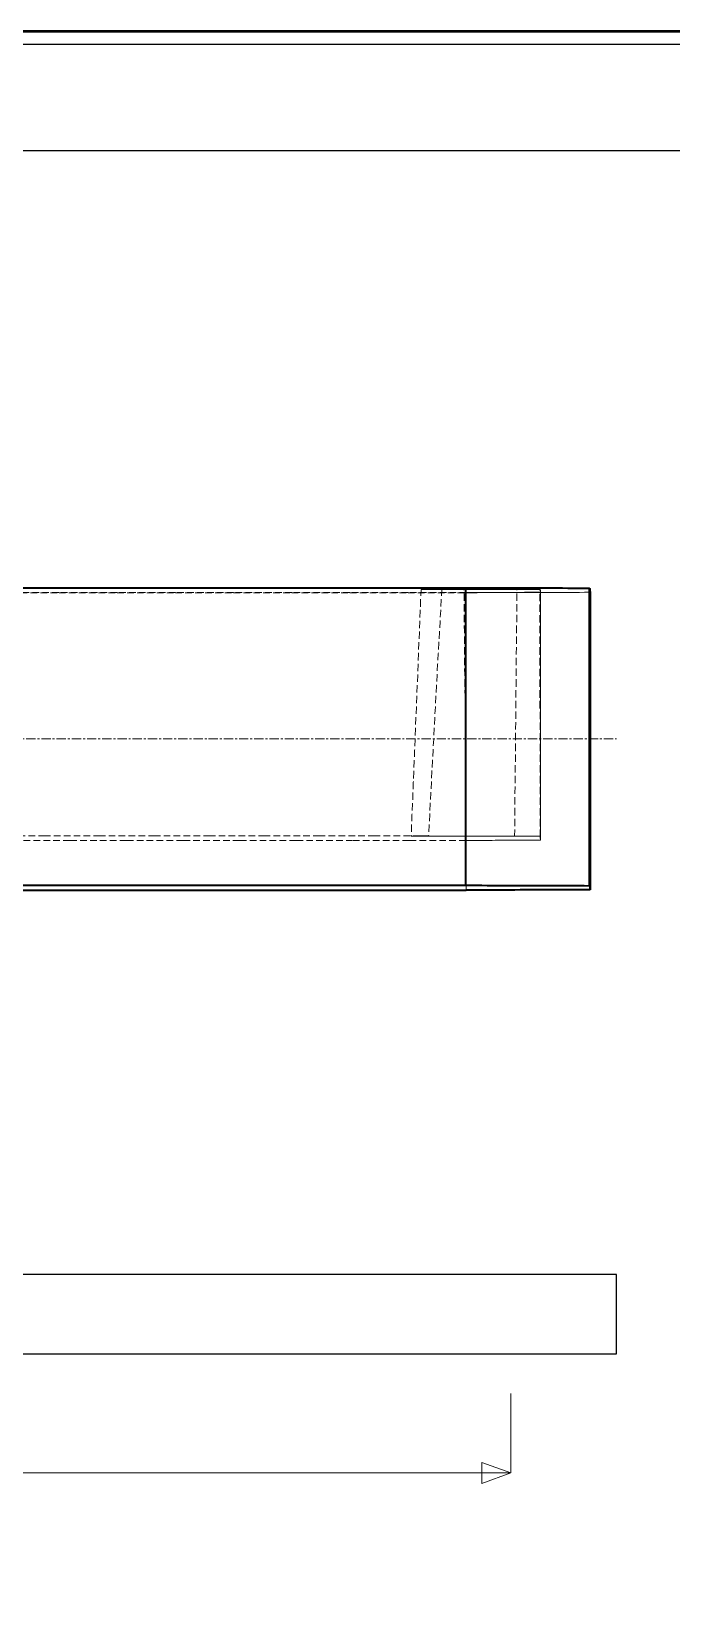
# Model space of a CAD drawing. Header units: millimetres. Extents: x 10 to 410, y 10 to 287.
# Drawn here: x 95.7 to 144.2, y 168.3 to 287 of the extents above; entities that cross this region are included whole.
import ezdxf

# ---------------------------------------------------------------- set-up
doc = ezdxf.new("R2010")
doc.units = ezdxf.units.MM
doc.linetypes.add('CENTER', pattern=[1.15, 0.7, -0.15, 0.15, -0.15])
doc.linetypes.add('DASHED', pattern=[0.75, 0.5, -0.25])
for name, color, linetype, lineweight in [('BORDER', 7, 'CONTINUOUS', 50), ('CENTER', 4, 'CENTER', 13), ('DIMENSION', 2, 'CONTINUOUS', 18), ('HIDDEN', 8, 'DASHED', 18), ('TITLE_BLOCK', 7, 'CONTINUOUS', 25), ('VISIBLE', 7, 'CONTINUOUS', 35)]:
    doc.layers.add(name, color=color, linetype=linetype, lineweight=lineweight)

msp = doc.modelspace()

# ---------------------------------------------------------------- linework, layer by layer
at = {"layer": 'BORDER'}
msp.add_lwpolyline([(10, 10), (410, 10), (410, 287), (10, 287)], close=True, dxfattribs=at)
at = {"layer": 'CENTER'}
msp.add_line((16, 233.5), (140, 233.5), dxfattribs=at)
at = {"layer": 'DIMENSION'}
for p in [(132, 184), (20, 178)]:
    msp.add_line(p, (132, 178), dxfattribs=at)
msp.add_lwpolyline([(132, 178), (129.8, 177.2), (129.8, 178.8)], close=True, dxfattribs=at)
at = {"layer": 'HIDDEN'}
for points in [[(128.59, 244.92), (124.19, 244.92), (119.79, 244.92), (115.39, 244.92), (110.99, 244.92), (106.58, 244.92), (102.18, 244.92), (97.78, 244.92), (93.38, 244.92), (88.98, 244.92), (84.58, 244.92), (80.18, 244.92), (75.78, 244.92), (71.38, 244.92), (66.98, 244.92), (62.58, 244.92), (58.18, 244.92), (53.77, 244.92), (49.37, 244.92), (44.97, 244.92), (40.57, 244.92), (36.17, 244.92), (31.77, 244.92), (27.37, 244.92)], [(125.22, 244.81), (125.18, 244), (125.15, 243.19), (125.12, 242.38), (125.09, 241.57), (125.05, 240.75), (125.02, 239.94), (124.99, 239.13), (124.96, 238.32), (124.92, 237.51), (124.89, 236.7), (124.86, 235.89), (124.83, 235.08), (124.79, 234.27), (124.76, 233.46), (124.73, 232.65), (124.7, 231.83), (124.66, 231.02), (124.63, 230.21), (124.6, 229.4), (124.57, 228.59), (124.53, 227.78), (124.5, 226.97), (124.47, 226.16)], [(125.22, 244.81), (125.28, 244.81), (125.35, 244.81), (125.42, 244.81), (125.49, 244.81), (125.56, 244.81), (125.63, 244.82), (125.69, 244.82), (125.76, 244.82), (125.83, 244.82), (125.9, 244.82), (125.97, 244.82), (126.04, 244.82), (126.11, 244.82), (126.17, 244.82), (126.24, 244.82), (126.31, 244.82), (126.38, 244.82), (126.45, 244.82), (126.52, 244.82), (126.58, 244.82), (126.65, 244.82), (126.72, 244.82), (126.79, 244.82)], [(134.21, 244.8), (133.82, 244.79), (133.43, 244.79), (133.04, 244.79), (132.65, 244.79), (132.26, 244.79), (131.87, 244.79), (131.48, 244.79), (131.08, 244.79), (130.69, 244.79), (130.3, 244.79), (129.91, 244.79), (129.52, 244.79), (129.13, 244.79), (128.74, 244.79), (128.35, 244.79), (127.95, 244.79), (127.56, 244.79), (127.17, 244.79), (126.78, 244.8), (126.39, 244.8), (126, 244.8), (125.61, 244.8), (125.22, 244.81)], [(126.79, 244.82), (126.74, 244.01), (126.7, 243.2), (126.65, 242.39), (126.61, 241.58), (126.56, 240.77), (126.52, 239.96), (126.47, 239.15), (126.43, 238.34), (126.38, 237.52), (126.34, 236.71), (126.3, 235.9), (126.25, 235.09), (126.21, 234.28), (126.17, 233.47), (126.12, 232.66), (126.08, 231.85), (126.04, 231.04), (126, 230.23), (125.95, 229.42), (125.91, 228.6), (125.87, 227.79), (125.83, 226.98), (125.79, 226.17)], [(126.79, 244.82), (126.87, 244.82), (126.95, 244.82), (127.02, 244.82), (127.1, 244.82), (127.18, 244.82), (127.26, 244.82), (127.34, 244.82), (127.42, 244.82), (127.49, 244.82), (127.57, 244.82), (127.65, 244.82), (127.73, 244.82), (127.81, 244.82), (127.88, 244.82), (127.96, 244.82), (128.04, 244.82), (128.12, 244.82), (128.2, 244.82), (128.28, 244.82), (128.35, 244.82), (128.43, 244.82), (128.51, 244.82), (128.59, 244.82)], [(128.46, 244.81), (128.63, 244.81), (128.81, 244.81), (128.98, 244.81), (129.16, 244.81), (129.33, 244.81), (129.51, 244.81), (129.68, 244.81), (129.85, 244.82), (130.03, 244.82), (130.2, 244.82), (130.38, 244.82), (130.55, 244.82), (130.73, 244.82), (130.9, 244.82), (131.07, 244.82), (131.25, 244.81), (131.42, 244.81), (131.6, 244.81), (131.77, 244.81), (131.95, 244.81), (132.12, 244.81), (132.3, 244.81), (132.47, 244.81)], [(132.47, 244.81), (132.3, 244.81), (132.12, 244.8), (131.95, 244.8), (131.77, 244.8), (131.6, 244.8), (131.42, 244.8), (131.25, 244.8), (131.07, 244.8), (130.9, 244.8), (130.73, 244.8), (130.55, 244.8), (130.38, 244.8), (130.2, 244.8), (130.03, 244.8), (129.85, 244.8), (129.68, 244.8), (129.51, 244.8), (129.33, 244.8), (129.16, 244.8), (128.98, 244.8), (128.81, 244.8), (128.63, 244.81), (128.46, 244.81)], [(128.64, 226.16), (128.63, 226.97), (128.62, 227.78), (128.61, 228.59), (128.61, 229.4), (128.6, 230.21), (128.59, 231.02), (128.58, 231.83), (128.58, 232.65), (128.57, 233.46), (128.56, 234.27), (128.55, 235.08), (128.54, 235.89), (128.54, 236.7), (128.53, 237.51), (128.52, 238.32), (128.51, 239.13), (128.51, 239.94), (128.5, 240.75), (128.49, 241.57), (128.48, 242.38), (128.47, 243.19), (128.47, 244), (128.46, 244.81)], [(134.21, 244.9), (133.97, 244.9), (133.73, 244.9), (133.48, 244.91), (133.24, 244.91), (132.99, 244.91), (132.75, 244.91), (132.5, 244.91), (132.26, 244.91), (132.01, 244.91), (131.77, 244.91), (131.52, 244.91), (131.28, 244.91), (131.03, 244.91), (130.79, 244.91), (130.55, 244.91), (130.3, 244.91), (130.06, 244.91), (129.81, 244.91), (129.57, 244.91), (129.32, 244.92), (129.08, 244.92), (128.83, 244.92), (128.59, 244.92)], [(128.59, 244.82), (128.59, 244.83), (128.59, 244.83), (128.59, 244.83), (128.59, 244.84), (128.59, 244.84), (128.59, 244.85), (128.59, 244.85), (128.59, 244.85), (128.59, 244.86), (128.59, 244.86), (128.59, 244.87), (128.59, 244.87), (128.59, 244.87), (128.59, 244.88), (128.59, 244.88), (128.59, 244.89), (128.59, 244.89), (128.59, 244.89), (128.59, 244.9), (128.59, 244.9), (128.59, 244.91), (128.59, 244.91), (128.59, 244.92)], [(134.21, 244.8), (133.97, 244.81), (133.73, 244.81), (133.48, 244.81), (133.24, 244.81), (132.99, 244.81), (132.75, 244.82), (132.5, 244.82), (132.26, 244.82), (132.01, 244.82), (131.77, 244.82), (131.52, 244.82), (131.28, 244.82), (131.03, 244.82), (130.79, 244.82), (130.55, 244.82), (130.3, 244.82), (130.06, 244.82), (129.81, 244.82), (129.57, 244.82), (129.32, 244.82), (129.08, 244.82), (128.83, 244.82), (128.59, 244.82)], [(128.63, 244.58), (128.87, 244.58), (129.12, 244.58), (129.36, 244.58), (129.61, 244.58), (129.85, 244.58), (130.1, 244.58), (130.34, 244.58), (130.59, 244.58), (130.83, 244.58), (131.07, 244.58), (131.32, 244.58), (131.56, 244.58), (131.81, 244.58), (132.05, 244.58), (132.3, 244.58), (132.54, 244.58), (132.78, 244.58), (133.03, 244.59), (133.27, 244.59), (133.52, 244.59), (133.76, 244.59), (134.01, 244.59), (134.25, 244.6)], [(138, 244.6), (137.59, 244.59), (137.19, 244.58), (136.78, 244.58), (136.37, 244.58), (135.96, 244.58), (135.56, 244.58), (135.15, 244.57), (134.74, 244.57), (134.33, 244.57), (133.93, 244.57), (133.52, 244.57), (133.11, 244.57), (132.71, 244.57), (132.3, 244.57), (131.89, 244.57), (131.48, 244.57), (131.08, 244.57), (130.67, 244.57), (130.26, 244.57), (129.85, 244.57), (129.45, 244.56), (129.04, 244.56), (128.63, 244.56)], [(132.29, 226.16), (132.3, 226.97), (132.31, 227.78), (132.32, 228.59), (132.32, 229.4), (132.33, 230.21), (132.34, 231.02), (132.35, 231.83), (132.35, 232.65), (132.36, 233.46), (132.37, 234.27), (132.38, 235.08), (132.38, 235.89), (132.39, 236.7), (132.4, 237.51), (132.41, 238.32), (132.42, 239.13), (132.42, 239.94), (132.43, 240.75), (132.44, 241.57), (132.45, 242.38), (132.45, 243.19), (132.46, 244), (132.47, 244.81)], [(132.47, 244.81), (132.47, 244.81), (132.47, 244.81), (132.47, 244.81), (132.47, 244.81), (132.47, 244.81), (132.47, 244.81), (132.47, 244.81), (132.47, 244.81), (132.47, 244.81), (132.47, 244.81), (132.47, 244.81), (132.47, 244.81), (132.47, 244.81), (132.47, 244.81), (132.47, 244.81), (132.47, 244.81), (132.47, 244.81), (132.47, 244.81), (132.47, 244.81), (132.47, 244.81), (132.47, 244.81), (132.47, 244.81), (132.47, 244.81)], [(134.25, 244.6), (134.25, 244.61), (134.25, 244.62), (134.25, 244.64), (134.24, 244.65), (134.24, 244.66), (134.24, 244.68), (134.24, 244.69), (134.24, 244.7), (134.24, 244.71), (134.24, 244.73), (134.23, 244.74), (134.23, 244.75), (134.23, 244.77), (134.23, 244.78), (134.23, 244.79), (134.23, 244.8), (134.22, 244.82), (134.22, 244.83), (134.22, 244.84), (134.22, 244.86), (134.22, 244.87), (134.22, 244.88), (134.21, 244.9)], [(134.21, 244.8), (134.21, 244.81), (134.21, 244.81), (134.21, 244.81), (134.21, 244.82), (134.21, 244.82), (134.21, 244.83), (134.21, 244.83), (134.21, 244.83), (134.21, 244.84), (134.21, 244.84), (134.21, 244.85), (134.21, 244.85), (134.21, 244.86), (134.21, 244.86), (134.21, 244.86), (134.21, 244.87), (134.21, 244.87), (134.21, 244.88), (134.21, 244.88), (134.21, 244.88), (134.21, 244.89), (134.21, 244.89), (134.21, 244.9)], [(134.22, 226.14), (134.22, 226.95), (134.22, 227.76), (134.22, 228.58), (134.22, 229.39), (134.22, 230.2), (134.22, 231.01), (134.22, 231.82), (134.22, 232.63), (134.22, 233.44), (134.22, 234.25), (134.22, 235.06), (134.21, 235.87), (134.21, 236.69), (134.21, 237.5), (134.21, 238.31), (134.21, 239.12), (134.21, 239.93), (134.21, 240.74), (134.21, 241.55), (134.21, 242.36), (134.21, 243.17), (134.21, 243.98), (134.21, 244.8)], [(134.21, 244.8), (134.21, 244.8), (134.21, 244.8), (134.21, 244.8), (134.21, 244.8), (134.21, 244.8), (134.21, 244.8), (134.21, 244.8), (134.21, 244.8), (134.21, 244.8), (134.21, 244.8), (134.21, 244.8), (134.21, 244.8), (134.21, 244.8), (134.21, 244.8), (134.21, 244.8), (134.21, 244.8), (134.21, 244.8), (134.21, 244.8), (134.21, 244.8), (134.21, 244.8), (134.21, 244.8), (134.21, 244.8), (134.21, 244.8)], [(134.25, 244.6), (134.25, 244.6), (134.25, 244.6), (134.25, 244.6), (134.25, 244.6), (134.25, 244.6), (134.25, 244.6), (134.25, 244.6), (134.25, 244.6), (134.25, 244.6), (134.25, 244.6), (134.25, 244.6), (134.25, 244.6), (134.25, 244.6), (134.25, 244.6), (134.25, 244.6), (134.25, 244.6), (134.25, 244.6), (134.25, 244.6), (134.25, 244.6), (134.25, 244.6), (134.25, 244.6), (134.25, 244.6), (134.25, 244.6)], [(134.25, 244.6), (134.25, 243.78), (134.25, 242.97), (134.25, 242.15), (134.25, 241.34), (134.25, 240.52), (134.25, 239.71), (134.25, 238.89), (134.25, 238.08), (134.25, 237.26), (134.25, 236.45), (134.25, 235.63), (134.25, 234.82), (134.25, 234), (134.25, 233.19), (134.25, 232.37), (134.25, 231.56), (134.25, 230.74), (134.25, 229.93), (134.25, 229.11), (134.25, 228.3), (134.25, 227.48), (134.25, 226.67), (134.25, 225.85)], [(134.25, 225.85), (134.25, 226.67), (134.25, 227.48), (134.25, 228.3), (134.25, 229.11), (134.25, 229.93), (134.25, 230.74), (134.25, 231.56), (134.25, 232.37), (134.25, 233.19), (134.25, 234), (134.25, 234.82), (134.25, 235.63), (134.25, 236.45), (134.25, 237.26), (134.25, 238.08), (134.25, 238.89), (134.25, 239.71), (134.25, 240.52), (134.25, 241.34), (134.25, 242.15), (134.25, 242.97), (134.25, 243.78), (134.25, 244.6)], [(128.63, 244.58), (124.23, 244.58), (119.83, 244.58), (115.43, 244.58), (111.03, 244.58), (106.63, 244.58), (102.23, 244.58), (97.82, 244.58), (93.42, 244.58), (89.02, 244.58), (84.62, 244.58), (80.22, 244.58), (75.82, 244.58), (71.42, 244.58), (67.02, 244.58), (62.62, 244.58), (58.22, 244.58), (53.82, 244.58), (49.42, 244.58), (45.01, 244.58), (40.61, 244.58), (36.21, 244.58), (31.81, 244.58), (27.41, 244.58)], [(27.41, 244.56), (31.81, 244.56), (36.21, 244.56), (40.62, 244.56), (45.02, 244.56), (49.42, 244.56), (53.82, 244.56), (58.22, 244.56), (62.62, 244.56), (67.02, 244.56), (71.42, 244.56), (75.82, 244.56), (80.22, 244.56), (84.62, 244.56), (89.02, 244.56), (93.43, 244.56), (97.83, 244.56), (102.23, 244.56), (106.63, 244.56), (111.03, 244.56), (115.43, 244.56), (119.83, 244.56), (124.23, 244.56), (128.63, 244.56)], [(128.63, 225.83), (128.63, 226.65), (128.63, 227.46), (128.63, 228.28), (128.63, 229.09), (128.63, 229.91), (128.63, 230.72), (128.63, 231.54), (128.63, 232.35), (128.63, 233.17), (128.63, 233.98), (128.63, 234.8), (128.63, 235.61), (128.63, 236.43), (128.63, 237.24), (128.63, 238.06), (128.63, 238.87), (128.63, 239.69), (128.63, 240.5), (128.63, 241.32), (128.63, 242.13), (128.63, 242.95), (128.63, 243.76), (128.63, 244.58)], [(128.63, 222.07), (128.63, 223.05), (128.63, 224.03), (128.63, 225.01), (128.63, 225.98), (128.63, 226.96), (128.63, 227.94), (128.63, 228.92), (128.63, 229.9), (128.63, 230.87), (128.63, 231.85), (128.63, 232.83), (128.63, 233.81), (128.63, 234.79), (128.63, 235.76), (128.63, 236.74), (128.63, 237.72), (128.63, 238.7), (128.63, 239.68), (128.63, 240.65), (128.63, 241.63), (128.63, 242.61), (128.63, 243.59), (128.63, 244.56)], [(30.17, 226.17), (34.33, 226.17), (38.49, 226.17), (42.64, 226.17), (46.8, 226.17), (50.96, 226.17), (55.12, 226.17), (59.27, 226.17), (63.43, 226.17), (67.59, 226.17), (71.74, 226.17), (75.9, 226.17), (80.06, 226.17), (84.21, 226.17), (88.37, 226.17), (92.53, 226.17), (96.69, 226.17), (100.84, 226.17), (105, 226.17), (109.16, 226.17), (113.31, 226.17), (117.47, 226.17), (121.63, 226.17), (125.79, 226.17)], [(30.21, 225.83), (34.49, 225.83), (38.77, 225.83), (43.05, 225.83), (47.33, 225.83), (51.61, 225.83), (55.89, 225.83), (60.17, 225.83), (64.45, 225.83), (68.73, 225.83), (73, 225.83), (77.28, 225.83), (81.56, 225.83), (85.84, 225.83), (90.12, 225.83), (94.4, 225.83), (98.68, 225.83), (102.96, 225.83), (107.24, 225.83), (111.51, 225.83), (115.79, 225.83), (120.07, 225.83), (124.35, 225.83), (128.63, 225.83)], [(124.47, 226.16), (124.53, 226.16), (124.58, 226.16), (124.64, 226.16), (124.7, 226.16), (124.76, 226.16), (124.81, 226.17), (124.87, 226.17), (124.93, 226.17), (124.98, 226.17), (125.04, 226.17), (125.1, 226.17), (125.16, 226.17), (125.21, 226.17), (125.27, 226.17), (125.33, 226.17), (125.38, 226.17), (125.44, 226.17), (125.5, 226.17), (125.56, 226.17), (125.61, 226.17), (125.67, 226.17), (125.73, 226.17), (125.79, 226.17)], [(134.22, 226.14), (133.79, 226.14), (133.37, 226.14), (132.94, 226.14), (132.52, 226.14), (132.1, 226.14), (131.67, 226.14), (131.25, 226.14), (130.83, 226.14), (130.4, 226.14), (129.98, 226.14), (129.55, 226.14), (129.13, 226.14), (128.71, 226.14), (128.28, 226.14), (127.86, 226.14), (127.44, 226.14), (127.01, 226.14), (126.59, 226.14), (126.16, 226.14), (125.74, 226.15), (125.32, 226.15), (124.89, 226.15), (124.47, 226.16)], [(134.25, 225.85), (134.01, 225.85), (133.76, 225.85), (133.52, 225.84), (133.27, 225.84), (133.03, 225.84), (132.78, 225.84), (132.54, 225.84), (132.3, 225.84), (132.05, 225.84), (131.81, 225.84), (131.56, 225.84), (131.32, 225.84), (131.07, 225.84), (130.83, 225.84), (130.59, 225.83), (130.34, 225.83), (130.1, 225.83), (129.85, 225.83), (129.61, 225.83), (129.36, 225.83), (129.12, 225.83), (128.87, 225.83), (128.63, 225.83)], [(132.29, 226.16), (132.13, 226.16), (131.97, 226.15), (131.82, 226.15), (131.66, 226.15), (131.5, 226.15), (131.34, 226.15), (131.18, 226.15), (131.02, 226.15), (130.86, 226.15), (130.7, 226.15), (130.54, 226.15), (130.38, 226.15), (130.23, 226.15), (130.07, 226.15), (129.91, 226.15), (129.75, 226.15), (129.59, 226.15), (129.43, 226.15), (129.27, 226.15), (129.11, 226.15), (128.95, 226.15), (128.8, 226.16), (128.64, 226.16)], [(128.64, 226.16), (128.8, 226.16), (128.95, 226.16), (129.11, 226.16), (129.27, 226.16), (129.43, 226.16), (129.59, 226.16), (129.75, 226.16), (129.91, 226.16), (130.07, 226.16), (130.23, 226.16), (130.38, 226.16), (130.54, 226.16), (130.7, 226.16), (130.86, 226.16), (131.02, 226.16), (131.18, 226.16), (131.34, 226.16), (131.5, 226.16), (131.66, 226.16), (131.82, 226.16), (131.97, 226.16), (132.13, 226.16), (132.29, 226.16)], [(132.29, 226.16), (132.29, 226.16), (132.29, 226.16), (132.29, 226.16), (132.29, 226.16), (132.29, 226.16), (132.29, 226.16), (132.29, 226.16), (132.29, 226.16), (132.29, 226.16), (132.29, 226.16), (132.29, 226.16), (132.29, 226.16), (132.29, 226.16), (132.29, 226.16), (132.29, 226.16), (132.29, 226.16), (132.29, 226.16), (132.29, 226.16), (132.29, 226.16), (132.29, 226.16), (132.29, 226.16), (132.29, 226.16), (132.29, 226.16)], [(134.22, 226.14), (134.22, 226.13), (134.22, 226.12), (134.22, 226.1), (134.22, 226.09), (134.22, 226.08), (134.22, 226.07), (134.23, 226.05), (134.23, 226.04), (134.23, 226.03), (134.23, 226.02), (134.23, 226), (134.23, 225.99), (134.24, 225.98), (134.24, 225.97), (134.24, 225.95), (134.24, 225.94), (134.24, 225.93), (134.24, 225.92), (134.24, 225.9), (134.25, 225.89), (134.25, 225.88), (134.25, 225.87), (134.25, 225.85)], [(134.25, 225.85), (134.25, 225.85), (134.25, 225.85), (134.25, 225.85), (134.25, 225.85), (134.25, 225.85), (134.25, 225.85), (134.25, 225.85), (134.25, 225.85), (134.25, 225.85), (134.25, 225.85), (134.25, 225.85), (134.25, 225.85), (134.25, 225.85), (134.25, 225.85), (134.25, 225.85), (134.25, 225.85), (134.25, 225.85), (134.25, 225.85), (134.25, 225.85), (134.25, 225.85), (134.25, 225.85), (134.25, 225.85), (134.25, 225.85)]]:
    msp.add_lwpolyline(points, dxfattribs=at)
at = {"layer": 'TITLE_BLOCK'}
for points in [[(12, 278), (408, 278), (408, 286), (12, 286)], [(16, 187), (140, 187), (140, 193), (16, 193)]]:
    msp.add_lwpolyline(points, close=True, dxfattribs=at)
at = {"layer": 'VISIBLE'}
for points in [[(27.37, 244.93), (31.77, 244.93), (36.17, 244.93), (40.57, 244.93), (44.97, 244.93), (49.37, 244.93), (53.77, 244.93), (58.17, 244.93), (62.57, 244.93), (66.98, 244.93), (71.38, 244.93), (75.78, 244.93), (80.18, 244.93), (84.58, 244.93), (88.98, 244.93), (93.38, 244.93), (97.78, 244.93), (102.18, 244.93), (106.58, 244.93), (110.98, 244.93), (115.38, 244.93), (119.79, 244.93), (124.19, 244.93), (128.59, 244.93)], [(128.59, 244.93), (128.99, 244.93), (129.4, 244.93), (129.81, 244.93), (130.22, 244.93), (130.63, 244.93), (131.03, 244.93), (131.44, 244.93), (131.85, 244.93), (132.26, 244.93), (132.66, 244.93), (133.07, 244.92), (133.48, 244.92), (133.89, 244.92), (134.29, 244.92), (134.7, 244.92), (135.11, 244.92), (135.52, 244.92), (135.92, 244.92), (136.33, 244.91), (136.74, 244.91), (137.15, 244.91), (137.56, 244.91), (137.96, 244.9)], [(128.59, 222.44), (128.59, 223.41), (128.59, 224.39), (128.59, 225.37), (128.59, 226.35), (128.59, 227.33), (128.59, 228.3), (128.59, 229.28), (128.59, 230.26), (128.59, 231.24), (128.59, 232.21), (128.59, 233.19), (128.59, 234.17), (128.59, 235.15), (128.59, 236.13), (128.59, 237.1), (128.59, 238.08), (128.59, 239.06), (128.59, 240.04), (128.59, 241.02), (128.59, 241.99), (128.59, 242.97), (128.59, 243.95), (128.59, 244.93)], [(137.96, 244.9), (137.96, 244.88), (137.97, 244.87), (137.97, 244.86), (137.97, 244.84), (137.97, 244.83), (137.97, 244.82), (137.97, 244.8), (137.98, 244.79), (137.98, 244.78), (137.98, 244.77), (137.98, 244.75), (137.98, 244.74), (137.98, 244.73), (137.99, 244.71), (137.99, 244.7), (137.99, 244.69), (137.99, 244.68), (137.99, 244.66), (137.99, 244.65), (138, 244.64), (138, 244.62), (138, 244.61), (138, 244.6)], [(137.96, 222.4), (137.96, 223.38), (137.96, 224.36), (137.96, 225.34), (137.96, 226.31), (137.96, 227.29), (137.96, 228.27), (137.96, 229.25), (137.96, 230.23), (137.96, 231.2), (137.96, 232.18), (137.96, 233.16), (137.96, 234.14), (137.96, 235.12), (137.96, 236.09), (137.96, 237.07), (137.96, 238.05), (137.96, 239.03), (137.96, 240.01), (137.96, 240.98), (137.96, 241.96), (137.96, 242.94), (137.96, 243.92), (137.96, 244.9)], [(138, 244.6), (138, 244.6), (138, 244.6), (138, 244.6), (138, 244.6), (138, 244.6), (138, 244.6), (138, 244.6), (138, 244.6), (138, 244.6), (138, 244.6), (138, 244.6), (138, 244.6), (138, 244.6), (138, 244.6), (138, 244.6), (138, 244.6), (138, 244.6), (138, 244.6), (138, 244.6), (138, 244.6), (138, 244.6), (138, 244.6), (138, 244.6)], [(138, 244.6), (138, 244.6), (138, 244.6), (138, 244.6), (138, 244.6), (138, 244.6), (138, 244.6), (138, 244.6), (138, 244.6), (138, 244.6), (138, 244.6), (138, 244.6), (138, 244.6), (138, 244.6), (138, 244.6), (138, 244.6), (138, 244.6), (138, 244.6), (138, 244.6), (138, 244.6), (138, 244.6), (138, 244.6), (138, 244.6), (138, 244.6)], [(138, 222.1), (138, 223.08), (138, 224.06), (138, 225.04), (138, 226.02), (138, 226.99), (138, 227.97), (138, 228.95), (138, 229.93), (138, 230.91), (138, 231.88), (138, 232.86), (138, 233.84), (138, 234.82), (138, 235.8), (138, 236.77), (138, 237.75), (138, 238.73), (138, 239.71), (138, 240.69), (138, 241.66), (138, 242.64), (138, 243.62), (138, 244.6)], [(138, 244.6), (138, 243.62), (138, 242.64), (138, 241.66), (138, 240.69), (138, 239.71), (138, 238.73), (138, 237.75), (138, 236.77), (138, 235.8), (138, 234.82), (138, 233.84), (138, 232.86), (138, 231.88), (138, 230.91), (138, 229.93), (138, 228.95), (138, 227.97), (138, 226.99), (138, 226.02), (138, 225.04), (138, 224.06), (138, 223.08), (138, 222.1)], [(27.37, 222.44), (31.77, 222.44), (36.17, 222.44), (40.57, 222.44), (44.97, 222.44), (49.37, 222.44), (53.77, 222.44), (58.17, 222.44), (62.57, 222.44), (66.98, 222.44), (71.38, 222.44), (75.78, 222.44), (80.18, 222.44), (84.58, 222.44), (88.98, 222.44), (93.38, 222.44), (97.78, 222.44), (102.18, 222.44), (106.58, 222.44), (110.98, 222.44), (115.38, 222.44), (119.79, 222.44), (124.19, 222.44), (128.59, 222.44)], [(27.41, 222.07), (31.81, 222.07), (36.21, 222.07), (40.62, 222.07), (45.02, 222.07), (49.42, 222.07), (53.82, 222.07), (58.22, 222.07), (62.62, 222.07), (67.02, 222.07), (71.42, 222.07), (75.82, 222.07), (80.22, 222.07), (84.62, 222.07), (89.02, 222.07), (93.43, 222.07), (97.83, 222.07), (102.23, 222.07), (106.63, 222.07), (111.03, 222.07), (115.43, 222.07), (119.83, 222.07), (124.23, 222.07), (128.63, 222.07)], [(128.59, 222.44), (128.99, 222.44), (129.4, 222.44), (129.81, 222.44), (130.22, 222.43), (130.63, 222.43), (131.03, 222.43), (131.44, 222.43), (131.85, 222.43), (132.26, 222.43), (132.66, 222.43), (133.07, 222.43), (133.48, 222.43), (133.89, 222.43), (134.29, 222.43), (134.7, 222.43), (135.11, 222.43), (135.52, 222.42), (135.92, 222.42), (136.33, 222.42), (136.74, 222.42), (137.15, 222.42), (137.56, 222.41), (137.96, 222.4)], [(138, 222.1), (137.59, 222.09), (137.19, 222.09), (136.78, 222.09), (136.37, 222.09), (135.96, 222.08), (135.56, 222.08), (135.15, 222.08), (134.74, 222.08), (134.33, 222.08), (133.93, 222.08), (133.52, 222.08), (133.11, 222.08), (132.71, 222.08), (132.3, 222.07), (131.89, 222.07), (131.48, 222.07), (131.08, 222.07), (130.67, 222.07), (130.26, 222.07), (129.85, 222.07), (129.45, 222.07), (129.04, 222.07), (128.63, 222.07)], [(137.96, 222.4), (137.96, 222.39), (137.97, 222.38), (137.97, 222.36), (137.97, 222.35), (137.97, 222.34), (137.97, 222.33), (137.97, 222.31), (137.98, 222.3), (137.98, 222.29), (137.98, 222.27), (137.98, 222.26), (137.98, 222.25), (137.98, 222.23), (137.99, 222.22), (137.99, 222.21), (137.99, 222.2), (137.99, 222.18), (137.99, 222.17), (137.99, 222.16), (138, 222.14), (138, 222.13), (138, 222.12), (138, 222.1)], [(138, 222.1), (138, 222.1), (138, 222.1), (138, 222.1), (138, 222.1), (138, 222.1), (138, 222.1), (138, 222.1), (138, 222.1), (138, 222.1), (138, 222.1), (138, 222.1), (138, 222.1), (138, 222.1), (138, 222.1), (138, 222.1), (138, 222.1), (138, 222.1), (138, 222.1), (138, 222.1), (138, 222.1), (138, 222.1), (138, 222.1), (138, 222.1)]]:
    msp.add_lwpolyline(points, dxfattribs=at)

doc.saveas('drawing.dxf')
